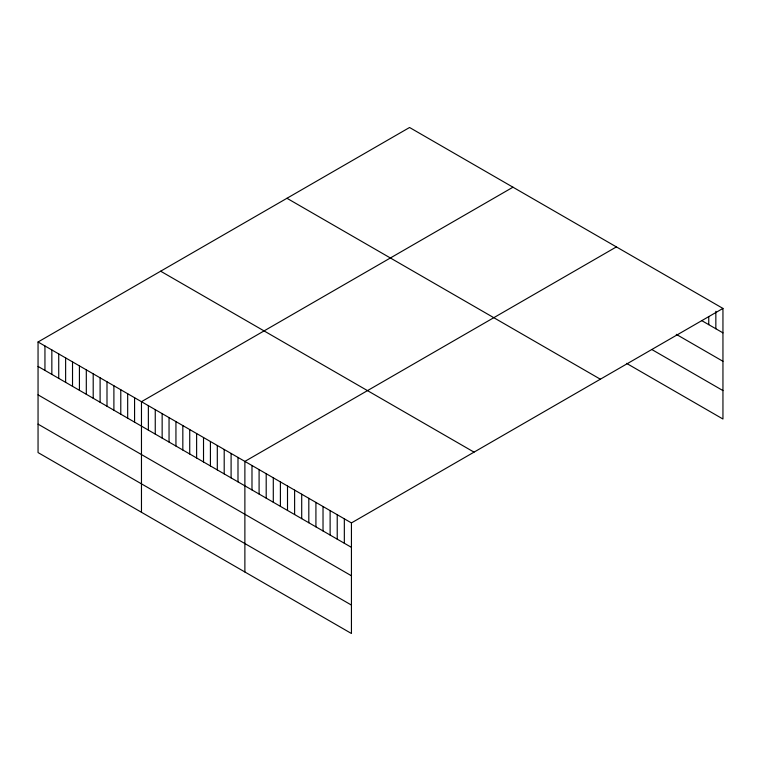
<?xml version="1.0" encoding="UTF-8"?>
<svg xmlns="http://www.w3.org/2000/svg" width="761" height="761" viewBox="0 0 761 761"><rect width="100%" height="100%" fill="white"/><g stroke="black" fill="none" stroke-linecap="round" stroke-linejoin="round"><path stroke-width="1.14" d="M38.05 341.984L351.439 522.921L351.439 633.504L38.05 452.576L38.05 341.984L409.561 127.496L722.95 308.424L722.95 419.016L626.55 363.358M512.981 187.196L141.47 401.694L141.47 512.286M616.4 246.906L244.88 461.404L244.88 571.987M351.439 522.921L722.95 308.424M701.642 320.562L722.95 332.861M676.272 334.345L722.95 361.294M651.92 349.575L722.95 390.583M286.964 198.279L600.353 379.206M160.647 271.201L474.036 452.139M38.05 366.421L351.439 547.359M38.05 394.854L351.439 575.782M38.05 424.143L351.439 605.081M715.844 311.306L715.844 328.762M708.748 316.519L708.748 324.662M344.333 518.812L344.333 543.249M337.228 514.712L337.228 539.149M330.122 510.612L330.122 535.05M323.025 506.512L323.025 530.95M315.92 502.412L315.92 526.85M308.814 498.312L308.814 522.75M301.708 494.212L301.708 518.65M294.612 490.113L294.612 514.541M287.506 486.003L287.506 510.441M280.4 481.903L280.4 506.341M273.294 477.803L273.294 502.241M266.198 473.703L266.198 498.141M259.092 469.604L259.092 494.041M251.986 465.504L251.986 489.941M237.993 457.418L237.993 481.856M231.097 453.442L231.097 477.879M224.2 449.456L224.2 473.894M217.304 445.48L217.304 469.918M210.416 441.494L210.416 465.932M203.52 437.518L203.52 461.956M196.623 433.532L196.623 457.97M189.727 429.556L189.727 453.994M182.83 425.58L182.83 450.017M175.943 421.594L175.943 446.032M169.047 417.618L169.047 442.055M162.15 413.632L162.15 438.07M155.254 409.656L155.254 434.093M148.366 405.67L148.366 430.108M134.573 397.708L134.573 422.146M127.677 393.732L127.677 418.17M120.78 389.756L120.78 414.184M113.893 385.77L113.893 410.208M106.997 381.794L106.997 406.231M100.1 377.808L100.1 402.246M93.203 373.832L93.203 398.269M86.307 369.846L86.307 394.284M79.42 365.87L79.42 390.307M72.523 361.884L72.523 386.322M65.627 357.908L65.627 382.345M58.73 353.922L58.73 378.36M51.843 349.946L51.843 374.383M44.947 345.97L44.947 370.407"/></g></svg>
